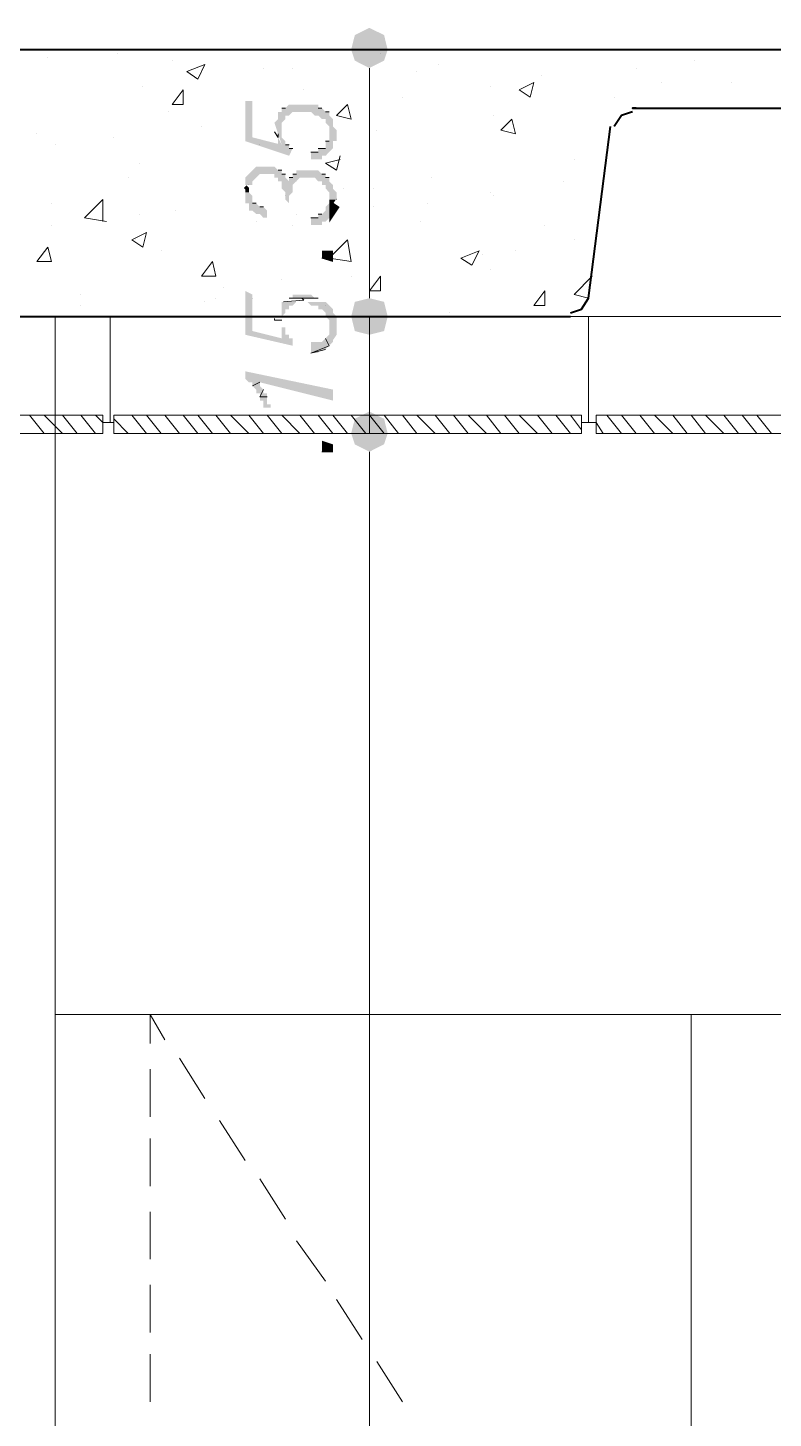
# Model space of a CAD drawing. Header units: millimetres. Extents: x 182 to 575, y -105 to 95.
# Drawn here: x 291.521 to 292.492, y 71.923 to 73.735 of the extents above; entities that cross this region are included whole.
import ezdxf

# ---------------------------------------------------------------- set-up
doc = ezdxf.new("R2010")
doc.units = ezdxf.units.MM
doc.header["$MEASUREMENT"] = 0
doc.layers.add('PDF_Geometry', color=7, linetype='Continuous')
doc.layers.add('PDF_Solid Fills', color=7, linetype='Continuous')

msp = doc.modelspace()

# ---------------------------------------------------------------- hatches: boundary and pattern name
at = {"layer": 'PDF_Solid Fills', "transparency": 33554559}
for points in [[(291.9659, 73.7348), (291.9469, 73.7253), (291.9421, 73.7062), (291.9469, 73.692), (291.9659, 73.6824), (291.985, 73.692), (291.9897, 73.7062), (291.985, 73.7253)], [(291.8516, 73.5824), (291.8469, 73.592), (291.8469, 73.5836), (291.8135, 73.592), (291.8135, 73.6396), (291.804, 73.6396), (291.804, 73.5872), (291.8612, 73.5681), (291.8659, 73.5777), (291.8612, 73.5777), (291.8612, 73.5824), (291.8564, 73.5824), (291.8564, 73.5872), (291.8516, 73.592), (291.8516, 73.611), (291.8564, 73.6158), (291.8564, 73.6205), (291.8612, 73.6205), (291.8659, 73.6253), (291.8897, 73.6253), (291.8945, 73.6205), (291.8992, 73.6205), (291.904, 73.6158), (291.9088, 73.6158), (291.9088, 73.611), (291.9135, 73.6062), (291.9135, 73.5872), (291.9088, 73.5872), (291.9088, 73.5777), (291.8992, 73.5777), (291.8992, 73.5729), (291.8897, 73.5729), (291.8897, 73.5634), (291.904, 73.5634), (291.904, 73.5681), (291.9088, 73.5681), (291.9135, 73.5729), (291.9183, 73.5777), (291.9183, 73.5872), (291.9231, 73.5872), (291.9231, 73.6015), (291.9183, 73.6062), (291.9183, 73.6158), (291.9135, 73.6205), (291.9135, 73.6253), (291.9088, 73.6253), (291.904, 73.6301), (291.8992, 73.6301), (291.8992, 73.6348), (291.8612, 73.6348), (291.8564, 73.6301), (291.8516, 73.6301), (291.8516, 73.6253), (291.8469, 73.6253), (291.8469, 73.6158), (291.8421, 73.611)], [(291.8231, 73.492), (291.8278, 73.4872), (291.8326, 73.4872), (291.8326, 73.4967), (291.8278, 73.5015), (291.8231, 73.5015), (291.8183, 73.5062), (291.8135, 73.5062), (291.8135, 73.5158), (291.8088, 73.5205), (291.804, 73.5205), (291.804, 73.5062), (291.8088, 73.5062), (291.8088, 73.4967), (291.8135, 73.4967), (291.8183, 73.492)], [(291.904, 73.4348), (291.9183, 73.4301), (291.9183, 73.4443), (291.904, 73.4443)], [(291.8897, 73.3872), (291.8659, 73.3872), (291.8659, 73.3824), (291.8945, 73.3824)], [(291.9469, 73.3396), (291.9659, 73.3348), (291.985, 73.3396), (291.9897, 73.3586), (291.985, 73.3777), (291.9659, 73.3824), (291.9469, 73.3777), (291.9421, 73.3586)], [(291.8326, 73.2443), (291.8326, 73.2586), (291.8278, 73.2586), (291.8278, 73.2634), (291.8231, 73.2681), (291.8231, 73.2729), (291.9183, 73.2491), (291.9183, 73.2634), (291.804, 73.2872), (291.804, 73.2777), (291.8088, 73.2729), (291.8135, 73.2729), (291.8135, 73.2681), (291.8183, 73.2634), (291.8183, 73.2586), (291.8231, 73.2586), (291.8231, 73.2491), (291.8278, 73.2491), (291.8278, 73.2396), (291.8373, 73.2396), (291.8373, 73.2443)], [(291.985, 73.2253), (291.9659, 73.2348), (291.9469, 73.2253), (291.9421, 73.2062), (291.9469, 73.192), (291.9659, 73.1824), (291.985, 73.192), (291.9897, 73.2062)], [(291.904, 73.1824), (291.9183, 73.1824), (291.9183, 73.192), (291.904, 73.1967)]]:
    msp.add_hatch(color=256, dxfattribs=at).paths.add_polyline_path(points)
h = msp.add_hatch(color=256, dxfattribs=at)
h.paths.add_polyline_path([(291.904, 73.4777), (291.904, 73.4824), (291.9088, 73.4824), (291.9135, 73.4872), (291.9135, 73.5062), (291.9088, 73.5015), (291.9088, 73.4967), (291.904, 73.492), (291.8992, 73.492), (291.8992, 73.4872), (291.8897, 73.4872), (291.8897, 73.4777)])
h.paths.add_polyline_path([(291.8421, 73.5396), (291.8469, 73.5396), (291.8421, 73.5443)])
h.paths.add_polyline_path([(291.8469, 73.5396), (291.8469, 73.5348), (291.8516, 73.5348)])
h.paths.add_polyline_path([(291.9135, 73.5205), (291.9135, 73.511), (291.9231, 73.511), (291.9231, 73.5205), (291.9183, 73.5253), (291.9183, 73.5301), (291.9135, 73.5348), (291.9135, 73.5396), (291.9088, 73.5396), (291.9088, 73.5443), (291.904, 73.5443), (291.8992, 73.5491), (291.8707, 73.5491), (291.8707, 73.5443), (291.8659, 73.5443), (291.8659, 73.5396), (291.8612, 73.5396), (291.8612, 73.5348), (291.8564, 73.5396), (291.8564, 73.5443), (291.8516, 73.5443), (291.8516, 73.5491), (291.8469, 73.5491), (291.8421, 73.5539), (291.8183, 73.5539), (291.804, 73.5396), (291.804, 73.5301), (291.8135, 73.5301), (291.8135, 73.5348), (291.8183, 73.5396), (291.8231, 73.5443), (291.8421, 73.5443), (291.8516, 73.5348), (291.8516, 73.5253), (291.8564, 73.5205), (291.8564, 73.511), (291.8612, 73.5062), (291.8612, 73.5158), (291.8659, 73.5205), (291.8659, 73.5301), (291.8707, 73.5348), (291.8754, 73.5396), (291.8945, 73.5396), (291.8992, 73.5348), (291.904, 73.5348), (291.904, 73.5301), (291.9088, 73.5301), (291.9088, 73.5253)])
h = msp.add_hatch(color=256, dxfattribs=at)
h.paths.add_polyline_path([(291.8992, 73.3729), (291.8992, 73.3681), (291.904, 73.3681), (291.9088, 73.3634), (291.9088, 73.3586), (291.9135, 73.3539), (291.9135, 73.3348), (291.9088, 73.3301), (291.904, 73.3253), (291.8897, 73.3253), (291.8897, 73.311), (291.8992, 73.311), (291.8992, 73.3134), (291.9088, 73.3158), (291.9183, 73.3253), (291.9183, 73.3277), (291.9231, 73.3348), (291.9231, 73.3586), (291.9183, 73.3634), (291.9183, 73.3681), (291.9135, 73.3729), (291.9088, 73.3777), (291.885, 73.3777), (291.8897, 73.3729)])
h.paths.add_polyline_path([(291.8707, 73.3777), (291.8516, 73.3777), (291.8516, 73.3586), (291.8564, 73.3634), (291.8564, 73.3681), (291.8612, 73.3681), (291.8612, 73.3729), (291.8659, 73.3729)])
h.paths.add_polyline_path([(291.8564, 73.3443), (291.8516, 73.3443), (291.8516, 73.3301), (291.8135, 73.3396), (291.8135, 73.3872), (291.804, 73.392), (291.804, 73.3348), (291.8659, 73.3205), (291.8659, 73.3301), (291.8612, 73.3301), (291.8612, 73.3348), (291.8564, 73.3348)])
h = msp.add_hatch(color=256, dxfattribs=at)
h.paths.add_polyline_path([(291.8469, 73.3634), (291.8469, 73.3443), (291.8469, 73.3634)], flags=0)
h.paths.add_polyline_path([(291.8469, 73.3443), (291.8469, 73.3634), (291.8469, 73.3443)], flags=0)
h.paths.add_polyline_path([(291.8469, 73.3681), (291.8469, 73.3396), (291.8469, 73.3681)], flags=0)
h.paths.add_polyline_path([(291.8469, 73.3396), (291.8469, 73.3681), (291.8469, 73.3396)], flags=0)

# ---------------------------------------------------------------- linework, layer by layer
at = {"layer": 'PDF_Geometry', "lineweight": 40}
for points in [[(292.9516, 73.3586), (293.404, 73.3586), (293.404, 73.7062), (280.6802, 73.7062), (280.304, 73.7062), (280.304, 73.3586), (280.6802, 73.3586), (280.7516, 73.3586)], [(293.3088, 73.7062), (292.3088, 73.7062), (291.2897, 73.7062)], [(292.3088, 73.6253), (292.2945, 73.6205), (292.285, 73.6062)], [(292.3135, 73.6301), (292.3088, 73.6301), (292.8707, 73.6301)], [(292.2278, 73.3634), (292.2421, 73.3681), (292.2516, 73.3824), (292.2802, 73.6062)], [(281.4802, 73.3586), (292.2278, 73.3586)]]:
    msp.add_lwpolyline(points, dxfattribs=at)
at = {"layer": 'PDF_Geometry', "lineweight": 0}
for points in [[(291.5469, 73.6967), (291.5469, 73.6967)], [(291.6373, 73.7015), (291.6373, 73.7015)], [(291.7088, 73.692), (291.7088, 73.692)], [(291.9802, 73.7015), (291.9802, 73.7015)], [(292.3897, 73.692), (292.3897, 73.692)], [(291.8278, 73.6824), (291.8278, 73.6824)], [(291.8659, 73.6824), (291.8659, 73.6824)], [(292.0278, 73.6777), (292.0278, 73.6777)], [(292.0564, 73.6872), (292.0564, 73.6872)], [(292.1897, 73.6729), (292.1897, 73.6729)], [(292.3135, 73.6824), (292.3135, 73.6824)], [(291.6707, 73.6586), (291.6707, 73.6586)], [(291.8802, 73.6539), (291.8802, 73.6539)], [(292.1231, 73.6586), (292.1231, 73.6586)], [(292.3469, 73.6634), (292.3469, 73.6634)], [(292.4373, 73.6634), (292.4373, 73.6634)], [(292.0088, 73.6443), (292.0088, 73.6443)], [(292.285, 73.6443), (292.285, 73.6443)], [(291.704, 73.6253), (291.704, 73.6253)], [(291.9373, 73.6348), (291.9373, 73.6348)], [(292.1278, 73.6205), (292.1278, 73.6205)], [(291.7469, 73.6062), (291.7469, 73.6062)], [(291.9754, 73.6015), (291.9754, 73.6015)], [(291.5326, 73.5967), (291.5326, 73.5967)], [(291.5564, 73.5824), (291.5564, 73.5824)], [(291.6326, 73.592), (291.6326, 73.592)], [(291.8231, 73.5824), (291.8231, 73.5824)], [(291.9278, 73.5681), (291.9231, 73.5491), (291.9088, 73.5586), (291.9278, 73.5634)], [(292.2326, 73.5634), (292.2326, 73.5634)], [(291.6659, 73.5586), (291.6659, 73.5586)], [(291.6516, 73.5396), (291.6516, 73.5396)], [(291.8088, 73.5301), (291.8088, 73.5301)], [(292.0469, 73.5396), (292.0469, 73.5396)], [(292.2183, 73.5348), (292.2183, 73.5348)], [(291.6231, 73.4824), (291.5945, 73.4872), (291.6183, 73.511), (291.6183, 73.4824)], [(291.8564, 73.5158), (291.8564, 73.5158)], [(291.9326, 73.5253), (291.9326, 73.5253)], [(291.9707, 73.5253), (291.9707, 73.5253)], [(292.1231, 73.5205), (292.1231, 73.5205)], [(292.1278, 73.5158), (292.1278, 73.5158)], [(291.5516, 73.5062), (291.5516, 73.5062)], [(291.6659, 73.492), (291.6659, 73.492)], [(291.7135, 73.4967), (291.7135, 73.4967)], [(291.8707, 73.492), (291.8707, 73.492)], [(291.9707, 73.5015), (291.9707, 73.5015)], [(292.0421, 73.5062), (292.0421, 73.5062)], [(291.5516, 73.4777), (291.5516, 73.4777)], [(291.8183, 73.4824), (291.8183, 73.4824)], [(291.8659, 73.4777), (291.8659, 73.4777)], [(292.0326, 73.4824), (292.0326, 73.4824)], [(292.1945, 73.4777), (292.1945, 73.4777)], [(291.6612, 73.4586), (291.6612, 73.4586)], [(292.2326, 73.4586), (292.2326, 73.4586)], [(291.6945, 73.4443), (291.6945, 73.4443)], [(292.1135, 73.4396), (292.1135, 73.4396)], [(292.1564, 73.4443), (292.1564, 73.4443)], [(291.9659, 73.4205), (291.9659, 73.4205)], [(292.1231, 73.4205), (292.1231, 73.4205)], [(291.8516, 73.4062), (291.8516, 73.4062)], [(291.9421, 73.411), (291.9421, 73.411)], [(291.9707, 73.4015), (291.9707, 73.4015)], [(292.2516, 73.3824), (292.2326, 73.3872), (292.2564, 73.411)], [(291.5897, 73.3872), (291.5897, 73.3872)], [(291.7659, 73.3824), (291.7659, 73.3824)], [(291.7754, 73.3967), (291.7754, 73.3967)], [(291.8135, 73.3824), (291.8135, 73.3824)], [(291.5897, 73.3729), (291.5897, 73.3729)], [(291.7516, 73.3777), (291.7516, 73.3777)], [(291.9088, 73.3729), (291.9088, 73.3729)], [(291.6612, 73.3586), (291.6612, 73.3586)], [(292.0707, 73.3634), (292.0707, 73.3634)]]:
    msp.add_lwpolyline(points, dxfattribs=at)
at = {"layer": 'PDF_Geometry', "lineweight": 13}
for points in [[(292.2564, 73.7062), (291.8754, 73.7062)], [(291.9659, 73.4586), (291.9659, 73.4062), (291.9659, 73.3824), (291.9659, 73.4062), (291.9659, 73.6586), (291.9659, 73.6824)], [(291.8516, 73.6301), (291.8564, 73.6301), (291.8516, 73.6301)], [(291.904, 73.6301), (291.8992, 73.6301), (291.904, 73.6301)], [(291.9135, 73.6253), (291.9088, 73.6253), (291.9135, 73.6253)], [(291.8421, 73.5991), (291.8469, 73.592), (291.8469, 73.5967)], [(291.8612, 73.5824), (291.8564, 73.5824), (291.8612, 73.5824)], [(291.9088, 73.5872), (291.9135, 73.5872), (291.9088, 73.5872)], [(291.8659, 73.5777), (291.8612, 73.5777), (291.8659, 73.5777)], [(291.8897, 73.5729), (291.8992, 73.5729), (291.8897, 73.5729)], [(291.8992, 73.5777), (291.9088, 73.5777), (291.8992, 73.5777)], [(291.8516, 73.5491), (291.8469, 73.5491), (291.8516, 73.5491)], [(291.8564, 73.5443), (291.8516, 73.5443), (291.8564, 73.5443)], [(291.8612, 73.5396), (291.8659, 73.5396), (291.8612, 73.5396)], [(291.8659, 73.5443), (291.8707, 73.5443), (291.8659, 73.5443)], [(291.9088, 73.5443), (291.904, 73.5443), (291.9088, 73.5443)], [(291.9135, 73.5396), (291.9088, 73.5396), (291.9135, 73.5396)], [(291.8183, 73.5062), (291.8135, 73.5062), (291.8183, 73.5062)], [(291.8278, 73.5015), (291.8231, 73.5015), (291.8278, 73.5015)], [(291.8992, 73.492), (291.904, 73.492), (291.8992, 73.492)], [(291.8897, 73.4872), (291.8992, 73.4872), (291.8897, 73.4872)], [(291.9183, 73.4301), (291.904, 73.4348), (291.9183, 73.4301)], [(291.8778, 73.3824), (291.8778, 73.3824), (291.8802, 73.3801), (291.854, 73.3777)], [(291.8992, 73.3824), (291.8612, 73.3824), (291.8992, 73.3824)], [(280.704, 73.3586), (293.1516, 73.3586)], [(291.6278, 73.2205), (291.6278, 73.3586)], [(291.8421, 73.3562), (291.8421, 73.3539), (291.8469, 73.3539), (291.8469, 73.3539), (291.8516, 73.3539), (291.8516, 73.3539)], [(292.1945, 73.3586), (291.8754, 73.3586), (292.0088, 73.3586)], [(291.9659, 73.2062), (291.9659, 73.3586)], [(292.2516, 73.2205), (292.2516, 73.3586)], [(291.9088, 73.3301), (291.9135, 73.3205), (291.9088, 73.3301)], [(291.8135, 73.2681), (291.8231, 73.2729), (291.8135, 73.2681)], [(291.8326, 73.2539), (291.8231, 73.2539), (291.8326, 73.2539)], [(291.5421, 73.2062), (291.5231, 73.2301)], [(291.5659, 73.2062), (291.5421, 73.2301)], [(291.585, 73.2062), (291.5659, 73.2301)], [(291.6088, 73.2062), (291.5897, 73.2301)], [(291.6088, 73.2301), (291.6183, 73.2205), (291.6326, 73.2205)], [(291.6183, 73.2062), (291.6183, 73.2301)], [(291.6326, 73.2062), (291.6326, 73.2301)], [(291.6516, 73.2062), (291.6326, 73.2253)], [(291.6754, 73.2062), (291.6564, 73.2301)], [(291.6945, 73.2062), (291.6754, 73.2301)], [(291.7183, 73.2062), (291.6993, 73.2301)], [(291.7421, 73.2062), (291.7231, 73.2301)], [(291.7612, 73.2062), (291.7421, 73.2301)], [(291.785, 73.2062), (291.7659, 73.2301)], [(291.8088, 73.2062), (291.785, 73.2301)], [(291.8278, 73.2062), (291.8088, 73.2301)], [(291.8516, 73.2062), (291.8326, 73.2301)], [(292.0754, 73.2301), (292.0945, 73.2062), (291.8754, 73.2062), (291.8516, 73.2301)], [(291.8945, 73.2062), (291.8754, 73.2301)], [(291.9183, 73.2062), (291.8992, 73.2301)], [(291.9373, 73.2062), (291.9183, 73.2301)], [(291.9612, 73.2062), (291.9421, 73.2301)], [(291.985, 73.2062), (291.9659, 73.2301)], [(292.004, 73.2062), (291.985, 73.2301)], [(292.0278, 73.2062), (292.0088, 73.2301)], [(292.0516, 73.2062), (292.0278, 73.2301)], [(292.0707, 73.2062), (292.0516, 73.2301)], [(292.1183, 73.2062), (292.0945, 73.2301)], [(292.1373, 73.2062), (292.1183, 73.2301)], [(292.1612, 73.2062), (292.1421, 73.2301)], [(292.185, 73.2062), (292.1612, 73.2301)], [(292.204, 73.2062), (292.185, 73.2301)], [(292.2278, 73.2062), (292.2088, 73.2301)], [(292.2421, 73.211), (292.2278, 73.2301)], [(292.2421, 73.2062), (292.2421, 73.2301)], [(292.2707, 73.2062), (292.2612, 73.2205), (292.2421, 73.2205)], [(292.2612, 73.2062), (292.2612, 73.2301)], [(292.2945, 73.2062), (292.2754, 73.2301)], [(292.3135, 73.2062), (292.2945, 73.2301)], [(292.3373, 73.2062), (292.3183, 73.2301)], [(292.3612, 73.2062), (292.3373, 73.2301)], [(292.3802, 73.2062), (292.3612, 73.2301)], [(292.404, 73.2062), (292.385, 73.2301)], [(292.4278, 73.2062), (292.404, 73.2301)], [(292.4469, 73.2062), (292.4278, 73.2301)], [(292.4707, 73.2062), (292.4516, 73.2301)], [(292.4897, 73.2062), (292.4707, 73.2301)], [(291.8564, 73.2062), (292.0564, 73.2062)], [(291.9183, 73.1824), (291.904, 73.1824), (291.9183, 73.1824)], [(291.9659, 70.3348), (291.9659, 70.3586), (291.9659, 73.1586), (291.9659, 73.1824), (291.9659, 73.1586), (291.9659, 73.1062)], [(291.6993, 72.4158), (291.6802, 72.4491), (291.6802, 72.411)], [(291.7516, 72.3396), (291.7183, 72.392)], [(291.6802, 72.3777), (291.6802, 72.3158)], [(291.804, 72.2586), (291.7707, 72.311)], [(291.6802, 72.2872), (291.6802, 72.2253)], [(291.8564, 72.1824), (291.8231, 72.2348)], [(291.6802, 72.192), (291.6802, 72.1301)], [(291.9088, 72.1015), (291.8707, 72.1539)], [(291.6802, 72.0967), (291.6802, 72.0348)], [(291.9564, 72.0253), (291.9231, 72.0777)], [(291.6802, 72.0062), (291.6802, 71.9443)], [(292.0088, 71.9443), (291.9754, 71.9967)]]:
    msp.add_lwpolyline(points, dxfattribs=at)
at = {"layer": 'PDF_Geometry', "lineweight": 0}
for points in [[(291.7516, 73.6872), (291.7421, 73.6681), (291.7278, 73.6777)], [(291.7231, 73.6539), (291.7231, 73.6348), (291.7088, 73.6348)], [(292.1802, 73.6634), (292.1754, 73.6443), (292.1612, 73.6539)], [(291.9373, 73.6348), (291.9421, 73.6158), (291.9231, 73.6205)], [(292.1516, 73.6158), (292.1564, 73.5967), (292.1373, 73.6015)], [(291.6754, 73.4681), (291.6707, 73.4491), (291.6564, 73.4586)], [(291.9421, 73.4301), (291.9135, 73.4348), (291.9373, 73.4586)], [(291.5469, 73.4491), (291.5516, 73.4301), (291.5326, 73.4301)], [(292.1088, 73.4443), (292.0993, 73.4253), (292.085, 73.4348)], [(291.7612, 73.4301), (291.7659, 73.411), (291.7469, 73.411)], [(291.9802, 73.411), (291.9802, 73.392), (291.9659, 73.392)], [(292.1945, 73.392), (292.1945, 73.3729), (292.1802, 73.3729)]]:
    msp.add_lwpolyline(points, close=True, dxfattribs=at)
at = {"layer": 'PDF_Geometry', "lineweight": 13}
for points, const_width in [([(291.8064, 73.5205), (291.8064, 73.5253), (291.804, 73.5277)], 0.00476), ([(291.9231, 73.5039), (291.9183, 73.4967), (291.9183, 73.511)], 0.00952)]:
    msp.add_lwpolyline(points, dxfattribs=dict(at, const_width=const_width))
at = {"layer": 'PDF_Geometry', "lineweight": 20}
for points in [[(291.5564, 73.3586), (291.5564, 70.3062)], [(292.385, 72.4491), (292.385, 70.3062)]]:
    msp.add_lwpolyline(points, dxfattribs=at)
at = {"layer": 'PDF_Geometry', "lineweight": 13}
for points in [[(291.9135, 73.3205), (291.8897, 73.311), (291.9135, 73.3205)], [(291.9088, 73.3158), (291.8897, 73.311), (291.9088, 73.3158)], [(291.8278, 73.2634), (291.8231, 73.2539), (291.8278, 73.2634)], [(291.6183, 73.2301), (291.0088, 73.2301), (291.0088, 73.2062), (291.6183, 73.2062)], [(291.6326, 73.2301), (292.2421, 73.2301), (292.2421, 73.2062), (291.6326, 73.2062)], [(292.8707, 73.2301), (292.2612, 73.2301), (292.2612, 73.2062), (292.8707, 73.2062)]]:
    msp.add_lwpolyline(points, close=True, dxfattribs=at)
at = {"layer": 'PDF_Geometry', "lineweight": 20}
msp.add_lwpolyline([(291.5564, 70.3062), (291.5564, 72.4491), (293.204, 72.4491), (293.204, 70.3062)], close=True, dxfattribs=at)
at = {"layer": 'PDF_Solid Fills', "transparency": 33554559}
msp.add_solid([(291.9183, 73.4967), (291.9183, 73.492), (291.9135, 73.4872)], dxfattribs=at)

doc.saveas('drawing.dxf')
